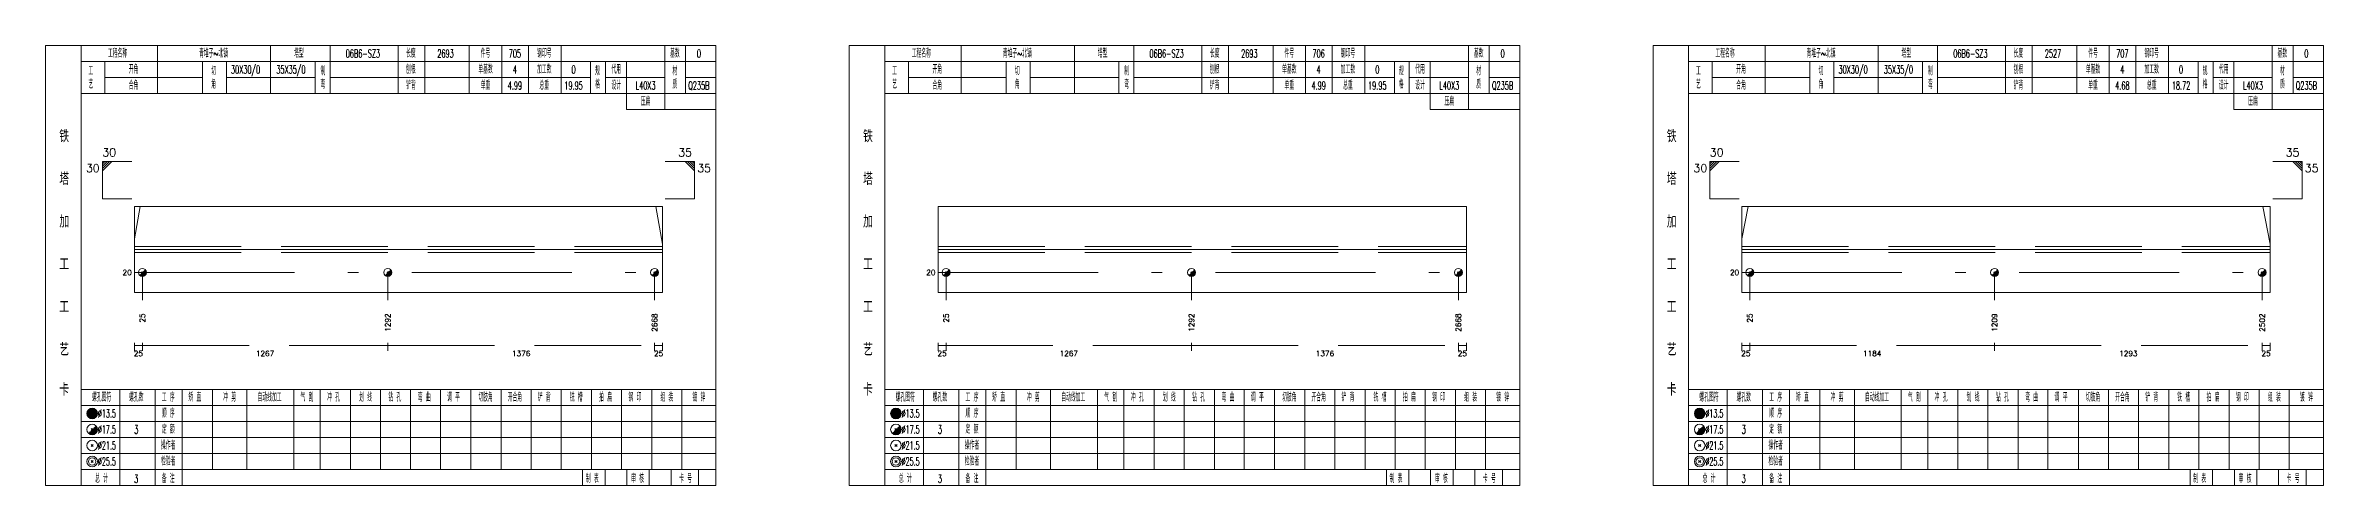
# Model space of a CAD drawing. Extents: x 0 to 30090, y 0 to 380.
# Drawn here: x 29236 to 30090, y 215 to 380 of the extents above; entities that cross this region are included whole.
import ezdxf
from ezdxf.enums import TextEntityAlignment as Align

# ---------------------------------------------------------------- set-up
doc = ezdxf.new("R2010")
doc.units = 0
doc.header["$LTSCALE"] = 20
doc.header["$MEASUREMENT"] = 0
doc.linetypes.add('一点画线', pattern=[5.2, 3, -1, 0.2, -1])
doc.linetypes.add('虚线', pattern=[2.75, 2, -0.75])
doc.layers.get('0').update_dxf_attribs({"linetype": 'CONTINUOUS', "lineweight": 25})
for name, color, linetype, lineweight in [('1', 7, 'CONTINUOUS', 25), ('4', 7, 'CONTINUOUS', 25), ('5', 7, 'CONTINUOUS', 25)]:
    doc.layers.add(name, color=color, linetype=linetype, lineweight=lineweight)
doc.styles.get("Standard").update_dxf_attribs({"font": 'simplex', "width": 0.7, "bigfont": 'gbhzfs.shx'})

# ---------------------------------------------------------------- blocks, each defined once
blk = doc.blocks.new('孔17.5')
at = {"layer": '5', "color": 7, "linetype": 'Continuous', "lineweight": 13}
for p, q in [((-0.2, -0.2), (0.2, 0.2)), ((-0.2, 0.2), (0.2, -0.2))]:
    blk.add_line(p, q, dxfattribs=at)
blk.add_circle((0, 0), 1, dxfattribs=at)
for radius in [0.9, 0.8, 0.7, 0.6, 0.5, 0.4, 0.3, 0.2, 0.1]:
    blk.add_arc((0, 0), radius, 225, 45, dxfattribs=at)

msp = doc.modelspace()

# ---------------------------------------------------------------- linework, layer by layer
at = {"color": 7, "linetype": 'Continuous', "lineweight": 13}
for p, q in [((29257.1, 336.5), (29268.1, 336.5)), ((29257.1, 322.5), (29257.1, 336.5)), ((29257.98, 336.5), (29257.1, 335.62)), ((29258.85, 336.5), (29257.1, 334.75)), ((29259.73, 336.5), (29257.1, 333.88)), ((29260.6, 336.5), (29257.1, 333)), ((29479.2, 336.5), (29468.2, 336.5)), ((29475.7, 336.5), (29479.2, 333)), ((29476.58, 336.5), (29479.2, 333.88)), ((29477.45, 336.5), (29479.2, 334.75)), ((29478.33, 336.5), (29479.2, 335.62)), ((29479.2, 322.5), (29479.2, 336.5)), ((29859.9, 336.5), (29870.9, 336.5)), ((29859.9, 322.5), (29859.9, 336.5)), ((29860.78, 336.5), (29859.9, 335.62)), ((29861.65, 336.5), (29859.9, 334.75)), ((29862.53, 336.5), (29859.9, 333.88)), ((29863.4, 336.5), (29859.9, 333)), ((30082, 336.5), (30071, 336.5)), ((30078.5, 336.5), (30082, 333)), ((30079.38, 336.5), (30082, 333.88)), ((30080.25, 336.5), (30082, 334.75)), ((30081.13, 336.5), (30082, 335.62)), ((30082, 322.5), (30082, 336.5)), ((29257.1, 322.5), (29268.1, 322.5)), ((29269.1, 307.53), (29271.31, 319.62)), ((29467.2, 305.52), (29464.63, 319.62)), ((29479.2, 322.5), (29468.2, 322.5)), ((29859.9, 322.5), (29870.9, 322.5)), ((29871.9, 307.53), (29874.25, 319.62)), ((30070, 305.52), (30067.26, 319.62)), ((30082, 322.5), (30071, 322.5)), ((29272.1, 294.88), (29272.1, 284.5)), ((29364.14, 294.88), (29364.14, 284.5)), ((29464.2, 294.88), (29464.2, 284.5)), ((29573.5, 294.88), (29573.5, 284.5)), ((29665.54, 294.88), (29665.54, 284.5)), ((29765.6, 294.88), (29765.6, 284.5)), ((29874.9, 294.88), (29874.9, 284.5)), ((29966.68, 294.88), (29966.68, 284.5)), ((30067, 294.88), (30067, 284.5))]:
    msp.add_line(p, q, dxfattribs=at)
at = {"color": 7, "linetype": 'Continuous', "lineweight": 18}
for p, q in [((29269.1, 319.62), (29269.1, 287.38)), ((29269.1, 319.62), (29467.2, 319.62)), ((29467.2, 319.62), (29467.2, 287.38)), ((29570.5, 319.62), (29570.5, 287.38)), ((29570.5, 319.62), (29768.6, 319.62)), ((29768.6, 319.62), (29768.6, 287.38)), ((29871.9, 319.62), (29871.9, 287.38)), ((29871.9, 319.62), (30070, 319.62)), ((30070, 319.62), (30070, 287.38)), ((29269.1, 303.5), (29467.2, 303.5)), ((29570.5, 303.5), (29768.6, 303.5)), ((29871.9, 303.5), (30070, 303.5))]:
    msp.add_line(p, q, dxfattribs=at)
at = {"color": 1, "linetype": '虚线', "lineweight": 18}
for p, q in [((29269.1, 304.62), (29467.2, 304.62)), ((29269.1, 302.38), (29467.2, 302.38)), ((29570.5, 304.62), (29768.6, 304.62)), ((29570.5, 302.38), (29768.6, 302.38)), ((29871.9, 304.62), (30070, 304.62)), ((29871.9, 302.38), (30070, 302.38))]:
    msp.add_line(p, q, dxfattribs=at)
at = {"color": 3, "linetype": '一点画线', "lineweight": 13}
for p, q in [((29269.1, 294.88), (29467.2, 294.88)), ((29570.5, 294.88), (29768.6, 294.88)), ((29871.9, 294.88), (30070, 294.88))]:
    msp.add_line(p, q, dxfattribs=at)
at = {"color": 8, "linetype": '虚线', "lineweight": 9}
for p, q in [((29269.1, 268.5), (29269.1, 265.5)), ((29269.1, 267.5), (29272.1, 267.5)), ((29272.1, 268.5), (29272.1, 265.5)), ((29272.1, 268.5), (29272.1, 265.5)), ((29272.1, 267.5), (29364.14, 267.5)), ((29364.14, 268.5), (29364.14, 265.5)), ((29364.14, 268.5), (29364.14, 265.5)), ((29364.14, 267.5), (29464.2, 267.5)), ((29464.2, 268.5), (29464.2, 265.5)), ((29464.2, 268.5), (29464.2, 265.5)), ((29464.2, 267.5), (29467.2, 267.5)), ((29467.2, 268.5), (29467.2, 265.5)), ((29570.5, 268.5), (29570.5, 265.5)), ((29570.5, 267.5), (29573.5, 267.5)), ((29573.5, 268.5), (29573.5, 265.5)), ((29573.5, 268.5), (29573.5, 265.5)), ((29573.5, 267.5), (29665.54, 267.5)), ((29665.54, 268.5), (29665.54, 265.5)), ((29665.54, 268.5), (29665.54, 265.5)), ((29665.54, 267.5), (29765.6, 267.5)), ((29765.6, 268.5), (29765.6, 265.5)), ((29765.6, 268.5), (29765.6, 265.5)), ((29765.6, 267.5), (29768.6, 267.5)), ((29768.6, 268.5), (29768.6, 265.5)), ((29871.9, 268.5), (29871.9, 265.5)), ((29871.9, 267.5), (29874.9, 267.5)), ((29874.9, 268.5), (29874.9, 265.5)), ((29874.9, 268.5), (29874.9, 265.5)), ((29874.9, 267.5), (29966.68, 267.5)), ((29966.68, 268.5), (29966.68, 265.5)), ((29966.68, 268.5), (29966.68, 265.5)), ((29966.68, 267.5), (30067, 267.5)), ((30067, 268.5), (30067, 265.5)), ((30067, 268.5), (30067, 265.5)), ((30067, 267.5), (30070, 267.5)), ((30070, 268.5), (30070, 265.5))]:
    msp.add_line(p, q, dxfattribs=at)
at = {"layer": '1', "color": 7, "linetype": 'Continuous', "lineweight": 18}
for p, q in [((29269.1, 287.38), (29467.2, 287.38)), ((29570.5, 287.38), (29768.6, 287.38)), ((29871.9, 287.38), (30070, 287.38))]:
    msp.add_line(p, q, dxfattribs=at)
at = {"layer": '4', "color": 1, "linetype": 'Continuous', "lineweight": 18}
for p, q in [((29249.1, 215), (29249.1, 380)), ((29277.8, 362), (29277.8, 380)), ((29320.2, 362), (29320.2, 380)), ((29342.5, 362), (29342.5, 380)), ((29368, 362), (29368, 380)), ((29378, 362), (29378, 380)), ((29394.7, 362), (29394.7, 380)), ((29406.9, 362), (29406.9, 380)), ((29416.9, 362), (29416.9, 380)), ((29429.1, 362), (29429.1, 380)), ((29468, 356), (29468, 380)), ((29475.8, 362), (29475.8, 380)), ((29550.5, 215), (29550.5, 380)), ((29579.2, 362), (29579.2, 380)), ((29621.6, 362), (29621.6, 380)), ((29643.9, 362), (29643.9, 380)), ((29669.4, 362), (29669.4, 380)), ((29679.4, 362), (29679.4, 380)), ((29696.1, 362), (29696.1, 380)), ((29708.3, 362), (29708.3, 380)), ((29718.3, 362), (29718.3, 380)), ((29730.5, 362), (29730.5, 380)), ((29769.4, 356), (29769.4, 380)), ((29777.2, 362), (29777.2, 380)), ((29851.9, 215), (29851.9, 380)), ((29880.6, 362), (29880.6, 380)), ((29923, 362), (29923, 380)), ((29945.3, 362), (29945.3, 380)), ((29970.8, 362), (29970.8, 380)), ((29980.8, 362), (29980.8, 380)), ((29997.5, 362), (29997.5, 380)), ((30009.7, 362), (30009.7, 380)), ((30019.7, 362), (30019.7, 380)), ((30031.9, 362), (30031.9, 380)), ((30070.8, 356), (30070.8, 380)), ((30078.6, 362), (30078.6, 380)), ((29249.1, 374), (29487.2, 374)), ((29258, 362), (29258, 374)), ((29258, 368), (29294.6, 368)), ((29294.6, 362), (29294.6, 374)), ((29303.6, 362), (29303.6, 374)), ((29303.6, 368), (29336.9, 368)), ((29336.9, 362), (29336.9, 374)), ((29342.5, 368), (29440.2, 368)), ((29440.2, 362), (29440.2, 374)), ((29445.8, 362), (29445.8, 374)), ((29445.8, 368), (29468, 368)), ((29453.6, 356), (29453.6, 374)), ((29475.8, 368), (29487.2, 368)), ((29550.5, 374), (29788.6, 374)), ((29559.4, 362), (29559.4, 374)), ((29559.4, 368), (29596, 368)), ((29596, 362), (29596, 374)), ((29605, 362), (29605, 374)), ((29605, 368), (29638.3, 368)), ((29638.3, 362), (29638.3, 374)), ((29643.9, 368), (29741.6, 368)), ((29741.6, 362), (29741.6, 374)), ((29747.2, 362), (29747.2, 374)), ((29747.2, 368), (29769.4, 368)), ((29755, 356), (29755, 374)), ((29777.2, 368), (29788.6, 368)), ((29851.9, 374), (30090, 374)), ((29860.8, 362), (29860.8, 374)), ((29860.8, 368), (29897.4, 368)), ((29897.4, 362), (29897.4, 374)), ((29906.4, 362), (29906.4, 374)), ((29906.4, 368), (29939.7, 368)), ((29939.7, 362), (29939.7, 374)), ((29945.3, 368), (30043, 368)), ((30043, 362), (30043, 374)), ((30048.6, 362), (30048.6, 374)), ((30048.6, 368), (30070.8, 368)), ((30056.4, 356), (30056.4, 374)), ((30078.6, 368), (30090, 368)), ((29249.1, 362), (29487.2, 362)), ((29550.5, 362), (29788.6, 362)), ((29851.9, 362), (30090, 362)), ((29453.6, 356), (29487.2, 356)), ((29755, 356), (29788.6, 356)), ((30056.4, 356), (30090, 356)), ((29249.1, 251), (29487.2, 251)), ((29263.6, 215), (29263.6, 251)), ((29276.9, 215), (29276.9, 251)), ((29287, 215), (29287, 251)), ((29298.4, 221), (29298.4, 251)), ((29311.3, 221), (29311.3, 251)), ((29328.9, 221), (29328.9, 251)), ((29338.8, 221), (29338.8, 251)), ((29350.1, 221), (29350.1, 251)), ((29361.4, 221), (29361.4, 251)), ((29372.7, 221), (29372.7, 251)), ((29383.9, 221), (29383.9, 251)), ((29395.3, 221), (29395.3, 251)), ((29406.6, 221), (29406.6, 251)), ((29417.9, 221), (29417.9, 251)), ((29429.2, 221), (29429.2, 251)), ((29440.5, 221), (29440.5, 251)), ((29451.8, 221), (29451.8, 251)), ((29463.1, 221), (29463.1, 251)), ((29474.4, 221), (29474.4, 251)), ((29550.5, 251), (29788.6, 251)), ((29565, 215), (29565, 251)), ((29578.3, 215), (29578.3, 251)), ((29588.4, 215), (29588.4, 251)), ((29599.8, 221), (29599.8, 251)), ((29612.7, 221), (29612.7, 251)), ((29630.3, 221), (29630.3, 251)), ((29640.2, 221), (29640.2, 251)), ((29651.5, 221), (29651.5, 251)), ((29662.8, 221), (29662.8, 251)), ((29674.1, 221), (29674.1, 251)), ((29685.3, 221), (29685.3, 251)), ((29696.7, 221), (29696.7, 251)), ((29708, 221), (29708, 251)), ((29719.3, 221), (29719.3, 251)), ((29730.6, 221), (29730.6, 251)), ((29741.9, 221), (29741.9, 251)), ((29753.2, 221), (29753.2, 251)), ((29764.5, 221), (29764.5, 251)), ((29775.8, 221), (29775.8, 251)), ((29851.9, 251), (30090, 251)), ((29866.4, 215), (29866.4, 251)), ((29879.7, 215), (29879.7, 251)), ((29889.8, 215), (29889.8, 251)), ((29901.2, 221), (29901.2, 251)), ((29914.1, 221), (29914.1, 251)), ((29931.7, 221), (29931.7, 251)), ((29941.6, 221), (29941.6, 251)), ((29952.9, 221), (29952.9, 251)), ((29964.2, 221), (29964.2, 251)), ((29975.5, 221), (29975.5, 251)), ((29986.7, 221), (29986.7, 251)), ((29998.1, 221), (29998.1, 251)), ((30009.4, 221), (30009.4, 251)), ((30020.7, 221), (30020.7, 251)), ((30032, 221), (30032, 251)), ((30043.3, 221), (30043.3, 251)), ((30054.6, 221), (30054.6, 251)), ((30065.9, 221), (30065.9, 251)), ((30077.2, 221), (30077.2, 251)), ((29249.1, 245), (29487.2, 245)), ((29550.5, 245), (29788.6, 245)), ((29851.9, 245), (30090, 245)), ((29249.1, 239), (29487.2, 239)), ((29249.1, 233), (29487.2, 233)), ((29550.5, 239), (29788.6, 239)), ((29550.5, 233), (29788.6, 233)), ((29851.9, 239), (30090, 239)), ((29851.9, 233), (30090, 233)), ((29249.1, 227), (29487.2, 227)), ((29550.5, 227), (29788.6, 227)), ((29851.9, 227), (30090, 227)), ((29249.1, 221), (29487.2, 221)), ((29437.2, 215), (29437.2, 221)), ((29445.6, 215), (29445.6, 221)), ((29453.8, 215), (29453.8, 221)), ((29462.2, 215), (29462.2, 221)), ((29470.4, 215), (29470.4, 221)), ((29480.7, 215), (29480.7, 221)), ((29550.5, 221), (29788.6, 221)), ((29738.6, 215), (29738.6, 221)), ((29747, 215), (29747, 221)), ((29755.2, 215), (29755.2, 221)), ((29763.6, 215), (29763.6, 221)), ((29771.8, 215), (29771.8, 221)), ((29782.1, 215), (29782.1, 221)), ((29851.9, 221), (30090, 221)), ((30040, 215), (30040, 221)), ((30048.4, 215), (30048.4, 221)), ((30056.6, 215), (30056.6, 221)), ((30065, 215), (30065, 221)), ((30073.2, 215), (30073.2, 221)), ((30083.5, 215), (30083.5, 221))]:
    msp.add_line(p, q, dxfattribs=at)
at = {"layer": '4', "color": 7, "linetype": 'Continuous', "lineweight": 13}
for p, q in [((29253.1, 241.8), (29253.5, 242.2)), ((29253.5, 241.8), (29253.1, 242.2)), ((29554.5, 241.8), (29554.9, 242.2)), ((29554.9, 241.8), (29554.5, 242.2)), ((29855.9, 241.8), (29856.3, 242.2)), ((29856.3, 241.8), (29855.9, 242.2)), ((29252.9, 235.6), (29253.7, 236.4)), ((29252.9, 236.4), (29253.7, 235.6)), ((29554.3, 235.6), (29555.1, 236.4)), ((29554.3, 236.4), (29555.1, 235.6)), ((29855.7, 235.6), (29856.5, 236.4)), ((29855.7, 236.4), (29856.5, 235.6)), ((29252.9, 229.6), (29253.7, 230.4)), ((29252.9, 230.4), (29253.7, 229.6)), ((29252.9, 223.6), (29253.7, 224.4)), ((29252.9, 224.4), (29253.7, 223.6)), ((29554.3, 229.6), (29555.1, 230.4)), ((29554.3, 230.4), (29555.1, 229.6)), ((29554.3, 223.6), (29555.1, 224.4)), ((29554.3, 224.4), (29555.1, 223.6)), ((29855.7, 229.6), (29856.5, 230.4)), ((29855.7, 230.4), (29856.5, 229.6)), ((29855.7, 223.6), (29856.5, 224.4)), ((29855.7, 224.4), (29856.5, 223.6))]:
    msp.add_line(p, q, dxfattribs=at)
at = {"layer": '4', "color": 1, "linetype": 'Continuous', "lineweight": 18}
for points in [[(29235.8, 380), (29235.8, 215), (29487.2, 215), (29487.2, 380)], [(29537.2, 380), (29537.2, 215), (29788.6, 215), (29788.6, 380)], [(29838.6, 380), (29838.6, 215), (30090, 215), (30090, 380)]]:
    msp.add_lwpolyline(points, close=True, dxfattribs=at)
at = {"layer": '4', "color": 7, "linetype": 'Continuous', "lineweight": 13}
for centre, radius in [((29253.3, 242), 2), ((29253.3, 242), 1.8), ((29253.3, 242), 1.6), ((29253.3, 242), 1.4), ((29253.3, 242), 1.2), ((29253.3, 242), 1), ((29253.3, 242), 0.8), ((29253.3, 242), 0.6), ((29253.3, 242), 0.4), ((29253.3, 242), 0.2), ((29554.7, 242), 2), ((29554.7, 242), 1.8), ((29554.7, 242), 1.6), ((29554.7, 242), 1.4), ((29554.7, 242), 1.2), ((29554.7, 242), 1), ((29554.7, 242), 0.8), ((29554.7, 242), 0.6), ((29554.7, 242), 0.4), ((29554.7, 242), 0.2), ((29856.1, 242), 2), ((29856.1, 242), 1.8), ((29856.1, 242), 1.6), ((29856.1, 242), 1.4), ((29856.1, 242), 1.2), ((29856.1, 242), 1), ((29856.1, 242), 0.8), ((29856.1, 242), 0.6), ((29856.1, 242), 0.4), ((29856.1, 242), 0.2), ((29253.3, 236), 2), ((29253.3, 230), 2), ((29554.7, 236), 2), ((29554.7, 230), 2), ((29856.1, 236), 2), ((29856.1, 230), 2), ((29253.3, 224), 2), ((29253.3, 224), 1.4), ((29554.7, 224), 2), ((29554.7, 224), 1.4), ((29856.1, 224), 2), ((29856.1, 224), 1.4)]:
    msp.add_circle(centre, radius, dxfattribs=at)
for centre, radius in [((29253.3, 236), 1.8), ((29253.3, 236), 1.6), ((29253.3, 236), 1.4), ((29253.3, 236), 1.2), ((29253.3, 236), 1), ((29253.3, 236), 0.8), ((29253.3, 236), 0.6), ((29253.3, 236), 0.4), ((29253.3, 236), 0.2), ((29554.7, 236), 1.8), ((29554.7, 236), 1.6), ((29554.7, 236), 1.4), ((29554.7, 236), 1.2), ((29554.7, 236), 1), ((29554.7, 236), 0.8), ((29554.7, 236), 0.6), ((29554.7, 236), 0.4), ((29554.7, 236), 0.2), ((29856.1, 236), 1.8), ((29856.1, 236), 1.6), ((29856.1, 236), 1.4), ((29856.1, 236), 1.2), ((29856.1, 236), 1), ((29856.1, 236), 0.8), ((29856.1, 236), 0.6), ((29856.1, 236), 0.4), ((29856.1, 236), 0.2)]:
    msp.add_arc(centre, radius, 225, 45, dxfattribs=at)

# ---------------------------------------------------------------- block references
at = {"layer": '1', "color": 7, "linetype": 'Continuous', "lineweight": 13, "xscale": 1.5, "yscale": 1.5, "zscale": 1.5}
for p in [(29272.1, 294.88), (29364.14, 294.88), (29464.2, 294.88), (29573.5, 294.88), (29665.54, 294.88), (29765.6, 294.88), (29874.9, 294.88), (29966.68, 294.88), (30067, 294.88)]:
    msp.add_blockref('孔17.5', p, dxfattribs=at)

# ---------------------------------------------------------------- texts
at = {"color": 7, "linetype": 'Continuous', "lineweight": 13}
for p in [(29256.1, 335.5), (29858.9, 335.5)]:
    msp.add_text('30', height=3, dxfattribs=at).set_placement(p, align=Align.TOP_RIGHT)
for p in [(29257.1, 337.5), (29859.9, 337.5)]:
    msp.add_text('30', height=3, dxfattribs=at).set_placement(p, align=Align.BOTTOM_LEFT)
for p in [(29478.2, 337.5), (30081, 337.5)]:
    msp.add_text('35', height=3, dxfattribs=at).set_placement(p, align=Align.BOTTOM_RIGHT)
for p in [(29480.2, 335.5), (30083, 335.5)]:
    msp.add_text('35', height=3, dxfattribs=at).set_placement(p, align=Align.TOP_LEFT)
for p in [(29268.1, 294.88), (29569.5, 294.88), (29870.9, 294.88)]:
    msp.add_text('20', height=2, dxfattribs=at).set_placement(p, align=Align.MIDDLE_RIGHT)
at = {"color": 8, "linetype": 'Continuous', "lineweight": 9}
for s, p in [('25', (29270.6, 265.5)), ('1267', (29318.12, 265.5)), ('1376', (29414.17, 265.5)), ('25', (29465.7, 265.5)), ('25', (29572, 265.5)), ('1267', (29619.52, 265.5)), ('1376', (29715.57, 265.5)), ('25', (29767.1, 265.5)), ('25', (29873.4, 265.5)), ('1184', (29920.79, 265.5)), ('1293', (30016.84, 265.5)), ('25', (30068.5, 265.5))]:
    msp.add_text(s, height=2, dxfattribs=at).set_placement(p, align=Align.TOP_CENTER)
at = {"layer": '1', "color": 7, "linetype": 'Continuous', "lineweight": 13}
for s, p in [('25', (29272.1, 279.5)), ('1292', (29364.14, 279.5)), ('2668', (29464.2, 279.5)), ('25', (29573.5, 279.5)), ('1292', (29665.54, 279.5)), ('2668', (29765.6, 279.5)), ('25', (29874.9, 279.5)), ('1209', (29966.68, 279.5)), ('2502', (30067, 279.5))]:
    msp.add_text(s, height=2, rotation=90, dxfattribs=at).set_placement(p, align=Align.MIDDLE_RIGHT)
at = {"layer": '4', "color": 1, "linetype": 'Continuous', "lineweight": 13}
for s, height, width, p in [('工程名称', 3, 0.6, (29262.8, 377)), ('青堆子~北镇', 3, 0.6, (29298.8, 377)), ('塔型', 3, 0.6, (29330.8, 377)), ('06B6-SZ3', 3, 0.6, (29354.8, 377)), ('长度', 3, 0.6, (29372.8, 377)), ('2693', 3, 0.6, (29385.8, 377)), ('件号', 3, 0.6, (29400.8, 377)), ('705', 3, 0.6, (29411.8, 377)), ('钢印号', 3, 0.6, (29422.8, 377)), ('基数', 3, 0.6, (29471.8, 377)), ('0', 3, 0.6, (29480.8, 377)), ('工程名称', 3, 0.6, (29564.2, 377)), ('青堆子~北镇', 3, 0.6, (29600.2, 377)), ('塔型', 3, 0.6, (29632.2, 377)), ('06B6-SZ3', 3, 0.6, (29656.2, 377)), ('长度', 3, 0.6, (29674.2, 377)), ('2693', 3, 0.6, (29687.2, 377)), ('件号', 3, 0.6, (29702.2, 377)), ('706', 3, 0.6, (29713.2, 377)), ('钢印号', 3, 0.6, (29724.2, 377)), ('基数', 3, 0.6, (29773.2, 377)), ('0', 3, 0.6, (29782.2, 377)), ('工程名称', 3, 0.6, (29865.6, 377)), ('青堆子~北镇', 3, 0.6, (29901.6, 377)), ('塔型', 3, 0.6, (29933.6, 377)), ('06B6-SZ3', 3, 0.6, (29957.6, 377)), ('长度', 3, 0.6, (29975.6, 377)), ('2527', 3, 0.6, (29988.6, 377)), ('件号', 3, 0.6, (30003.6, 377)), ('707', 3, 0.6, (30014.6, 377)), ('钢印号', 3, 0.6, (30025.6, 377)), ('基数', 3, 0.6, (30074.6, 377)), ('0', 3, 0.6, (30083.6, 377)), ('工', 3, 0.6, (29252.8, 370.4)), ('开角', 3, 0.6, (29268.8, 371)), ('切', 3, 0.6, (29298.8, 370.4)), ('30X30/0', 3, 0.6, (29310.8, 371)), ('35X35/0', 3, 0.6, (29327.8, 371)), ('制', 3, 0.6, (29339.8, 370.4)), ('刨根', 3, 0.6, (29372.8, 371)), ('单基数', 3, 0.6, (29400.8, 371)), ('4', 3, 0.6, (29411.8, 371)), ('加工数', 3, 0.6, (29422.8, 371)), ('0', 3, 0.6, (29433.8, 371)), ('规', 3, 0.6, (29442.8, 370.4)), ('代用', 3, 0.6, (29449.8, 371)), ('材', 3, 0.6, (29471.8, 370.4)), ('工', 3, 0.6, (29554.2, 370.4)), ('开角', 3, 0.6, (29570.2, 371)), ('切', 3, 0.6, (29600.2, 370.4)), ('制', 3, 0.6, (29641.2, 370.4)), ('刨根', 3, 0.6, (29674.2, 371)), ('单基数', 3, 0.6, (29702.2, 371)), ('4', 3, 0.6, (29713.2, 371)), ('加工数', 3, 0.6, (29724.2, 371)), ('0', 3, 0.6, (29735.2, 371)), ('规', 3, 0.6, (29744.2, 370.4)), ('代用', 3, 0.6, (29751.2, 371)), ('材', 3, 0.6, (29773.2, 370.4)), ('工', 3, 0.6, (29855.6, 370.4)), ('开角', 3, 0.6, (29871.6, 371)), ('切', 3, 0.6, (29901.6, 370.4)), ('30X30/0', 3, 0.6, (29913.6, 371)), ('35X35/0', 3, 0.6, (29930.6, 371)), ('制', 3, 0.6, (29942.6, 370.4)), ('刨根', 3, 0.6, (29975.6, 371)), ('单基数', 3, 0.6, (30003.6, 371)), ('4', 3, 0.6, (30014.6, 371)), ('加工数', 3, 0.6, (30025.6, 371)), ('0', 3, 0.6, (30036.6, 371)), ('规', 3, 0.6, (30045.6, 370.4)), ('代用', 3, 0.6, (30052.6, 371)), ('材', 3, 0.6, (30074.6, 370.4)), ('艺', 3, 0.6, (29252.8, 365.4)), ('合角', 3, 0.6, (29268.8, 365)), ('角', 3, 0.6, (29298.8, 365.4)), ('弯', 3, 0.6, (29339.8, 365.4)), ('铲背', 3, 0.6, (29372.8, 365)), ('单重', 3, 0.6, (29400.8, 365)), ('4.99', 3, 0.6, (29411.8, 365)), ('总重', 3, 0.6, (29422.8, 365)), ('19.95', 3, 0.6, (29433.8, 365)), ('格', 3, 0.6, (29442.8, 365.4)), ('设计', 3, 0.6, (29449.8, 365)), ('L40X3', 3, 0.6, (29460.8, 365)), ('压扁', 3, 0.6, (29460.8, 359)), ('质', 3, 0.6, (29471.8, 365.4)), ('Q235B', 3, 0.6, (29480.8, 365)), ('艺', 3, 0.6, (29554.2, 365.4)), ('合角', 3, 0.6, (29570.2, 365)), ('角', 3, 0.6, (29600.2, 365.4)), ('弯', 3, 0.6, (29641.2, 365.4)), ('铲背', 3, 0.6, (29674.2, 365)), ('单重', 3, 0.6, (29702.2, 365)), ('4.99', 3, 0.6, (29713.2, 365)), ('总重', 3, 0.6, (29724.2, 365)), ('19.95', 3, 0.6, (29735.2, 365)), ('格', 3, 0.6, (29744.2, 365.4)), ('设计', 3, 0.6, (29751.2, 365)), ('L40X3', 3, 0.6, (29762.2, 365)), ('压扁', 3, 0.6, (29762.2, 359)), ('质', 3, 0.6, (29773.2, 365.4)), ('Q235B', 3, 0.6, (29782.2, 365)), ('艺', 3, 0.6, (29855.6, 365.4)), ('合角', 3, 0.6, (29871.6, 365)), ('角', 3, 0.6, (29901.6, 365.4)), ('弯', 3, 0.6, (29942.6, 365.4)), ('铲背', 3, 0.6, (29975.6, 365)), ('单重', 3, 0.6, (30003.6, 365)), ('4.68', 3, 0.6, (30014.6, 365)), ('总重', 3, 0.6, (30025.6, 365)), ('18.72', 3, 0.6, (30036.6, 365)), ('格', 3, 0.6, (30045.6, 365.4)), ('设计', 3, 0.6, (30052.6, 365)), ('L40X3', 3, 0.6, (30063.6, 365)), ('压扁', 3, 0.6, (30063.6, 359)), ('质', 3, 0.6, (30074.6, 365.4)), ('Q235B', 3, 0.6, (30083.6, 365)), ('铁', 4.6, 0.8, (29242.8, 346)), ('铁', 4.6, 0.8, (29544.2, 346)), ('铁', 4.6, 0.8, (29845.6, 346)), ('塔', 4.6, 0.8, (29242.8, 330)), ('塔', 4.6, 0.8, (29544.2, 330)), ('塔', 4.6, 0.8, (29845.6, 330)), ('加', 4.6, 0.8, (29242.8, 314)), ('加', 4.6, 0.8, (29544.2, 314)), ('加', 4.6, 0.8, (29845.6, 314)), ('工', 4.6, 0.8, (29242.8, 298)), ('工', 4.6, 0.8, (29544.2, 298)), ('工', 4.6, 0.8, (29845.6, 298)), ('工', 4.6, 0.8, (29242.8, 282)), ('工', 4.6, 0.8, (29544.2, 282)), ('工', 4.6, 0.8, (29845.6, 282)), ('艺', 4.6, 0.8, (29242.8, 266)), ('艺', 4.6, 0.8, (29544.2, 266)), ('艺', 4.6, 0.8, (29845.6, 266)), ('卡', 4.6, 0.8, (29242.8, 251)), ('螺孔图符', 3, 0.6, (29256.8, 248)), ('螺孔数', 3, 0.6, (29269.8, 248)), ('工 序', 3, 0.6, (29281.8, 248)), ('矫 直', 3, 0.6, (29291.8, 248)), ('冲 剪', 3, 0.6, (29304.8, 248)), ('自动线加工', 3, 0.6, (29319.8, 248)), ('气 割', 3, 0.6, (29333.8, 248)), ('冲 孔', 3, 0.6, (29343.8, 248)), ('划 线', 3, 0.6, (29355.8, 248)), ('钻 孔', 3, 0.6, (29366.8, 248)), ('弯 曲', 3, 0.6, (29377.8, 248)), ('调 平', 3, 0.6, (29388.8, 248)), ('切肢角', 3, 0.6, (29400.8, 248)), ('开合角', 3, 0.6, (29411.8, 248)), ('铲 背', 3, 0.6, (29422.8, 248)), ('铣 槽', 3, 0.6, (29434.8, 248)), ('拍 扁', 3, 0.6, (29445.8, 248)), ('钢 印', 3, 0.6, (29456.8, 248)), ('组 装', 3, 0.6, (29468.8, 248)), ('镀 锌', 3, 0.6, (29480.8, 248)), ('卡', 4.6, 0.8, (29544.2, 251)), ('螺孔图符', 3, 0.6, (29558.2, 248)), ('螺孔数', 3, 0.6, (29571.2, 248)), ('工 序', 3, 0.6, (29583.2, 248)), ('矫 直', 3, 0.6, (29593.2, 248)), ('冲 剪', 3, 0.6, (29606.2, 248)), ('自动线加工', 3, 0.6, (29621.2, 248)), ('气 割', 3, 0.6, (29635.2, 248)), ('冲 孔', 3, 0.6, (29645.2, 248)), ('划 线', 3, 0.6, (29657.2, 248)), ('钻 孔', 3, 0.6, (29668.2, 248)), ('弯 曲', 3, 0.6, (29679.2, 248)), ('调 平', 3, 0.6, (29690.2, 248)), ('切肢角', 3, 0.6, (29702.2, 248)), ('开合角', 3, 0.6, (29713.2, 248)), ('铲 背', 3, 0.6, (29724.2, 248)), ('铣 槽', 3, 0.6, (29736.2, 248)), ('拍 扁', 3, 0.6, (29747.2, 248)), ('钢 印', 3, 0.6, (29758.2, 248)), ('组 装', 3, 0.6, (29770.2, 248)), ('镀 锌', 3, 0.6, (29782.2, 248)), ('卡', 4.6, 0.8, (29845.6, 251)), ('螺孔图符', 3, 0.6, (29859.6, 248)), ('螺孔数', 3, 0.6, (29872.6, 248)), ('工 序', 3, 0.6, (29884.6, 248)), ('矫 直', 3, 0.6, (29894.6, 248)), ('冲 剪', 3, 0.6, (29907.6, 248)), ('自动线加工', 3, 0.6, (29922.6, 248)), ('气 割', 3, 0.6, (29936.6, 248)), ('冲 孔', 3, 0.6, (29946.6, 248)), ('划 线', 3, 0.6, (29958.6, 248)), ('钻 孔', 3, 0.6, (29969.6, 248)), ('弯 曲', 3, 0.6, (29980.6, 248)), ('调 平', 3, 0.6, (29991.6, 248)), ('切肢角', 3, 0.6, (30003.6, 248)), ('开合角', 3, 0.6, (30014.6, 248)), ('铲 背', 3, 0.6, (30025.6, 248)), ('铣 槽', 3, 0.6, (30037.6, 248)), ('拍 扁', 3, 0.6, (30048.6, 248)), ('钢 印', 3, 0.6, (30059.6, 248)), ('组 装', 3, 0.6, (30071.6, 248)), ('镀 锌', 3, 0.6, (30083.6, 248)), ('%%C13.5', 3, 0.5, (29258.8, 242)), ('顺 序', 3, 0.6, (29281.8, 242)), ('%%C13.5', 3, 0.5, (29560.2, 242)), ('顺 序', 3, 0.6, (29583.2, 242)), ('%%C13.5', 3, 0.5, (29861.6, 242)), ('顺 序', 3, 0.6, (29884.6, 242)), ('%%C17.5', 3, 0.5, (29258.8, 236)), ('%%C21.5', 3, 0.5, (29258.8, 230)), ('3', 3.2, 0.6, (29269.8, 236)), ('操作者', 3, 0.6, (29281.8, 230)), ('定 额', 3, 0.6, (29281.8, 236)), ('%%C17.5', 3, 0.5, (29560.2, 236)), ('%%C21.5', 3, 0.5, (29560.2, 230)), ('3', 3.2, 0.6, (29571.2, 236)), ('操作者', 3, 0.6, (29583.2, 230)), ('定 额', 3, 0.6, (29583.2, 236)), ('%%C17.5', 3, 0.5, (29861.6, 236)), ('%%C21.5', 3, 0.5, (29861.6, 230)), ('3', 3.2, 0.6, (29872.6, 236)), ('操作者', 3, 0.6, (29884.6, 230)), ('定 额', 3, 0.6, (29884.6, 236)), ('%%C25.5', 3, 0.5, (29258.8, 224)), ('检验者', 3, 0.6, (29281.8, 224)), ('%%C25.5', 3, 0.5, (29560.2, 224)), ('检验者', 3, 0.6, (29583.2, 224)), ('%%C25.5', 3, 0.5, (29861.6, 224)), ('检验者', 3, 0.6, (29884.6, 224)), ('总 计', 3, 0.6, (29256.8, 217.5)), ('3', 3, 0.6, (29269.8, 217.5)), ('备 注', 3, 0.6, (29281.8, 217.5)), ('制 表', 3, 0.6, (29440.8, 217.5)), ('审 核', 3, 0.6, (29457.8, 217.5)), ('卡 号', 3, 0.6, (29475.8, 217.5)), ('总 计', 3, 0.6, (29558.2, 217.5)), ('3', 3, 0.6, (29571.2, 217.5)), ('备 注', 3, 0.6, (29583.2, 217.5)), ('制 表', 3, 0.6, (29742.2, 217.5)), ('审 核', 3, 0.6, (29759.2, 217.5)), ('卡 号', 3, 0.6, (29777.2, 217.5)), ('总 计', 3, 0.6, (29859.6, 217.5)), ('3', 3, 0.6, (29872.6, 217.5)), ('备 注', 3, 0.6, (29884.6, 217.5)), ('制 表', 3, 0.6, (30043.6, 217.5)), ('审 核', 3, 0.6, (30060.6, 217.5)), ('卡 号', 3, 0.6, (30078.6, 217.5))]:
    msp.add_text(s, height=height, dxfattribs=dict(at, width=width)).set_placement(p, align=Align.MIDDLE_CENTER)

doc.saveas('drawing.dxf')
